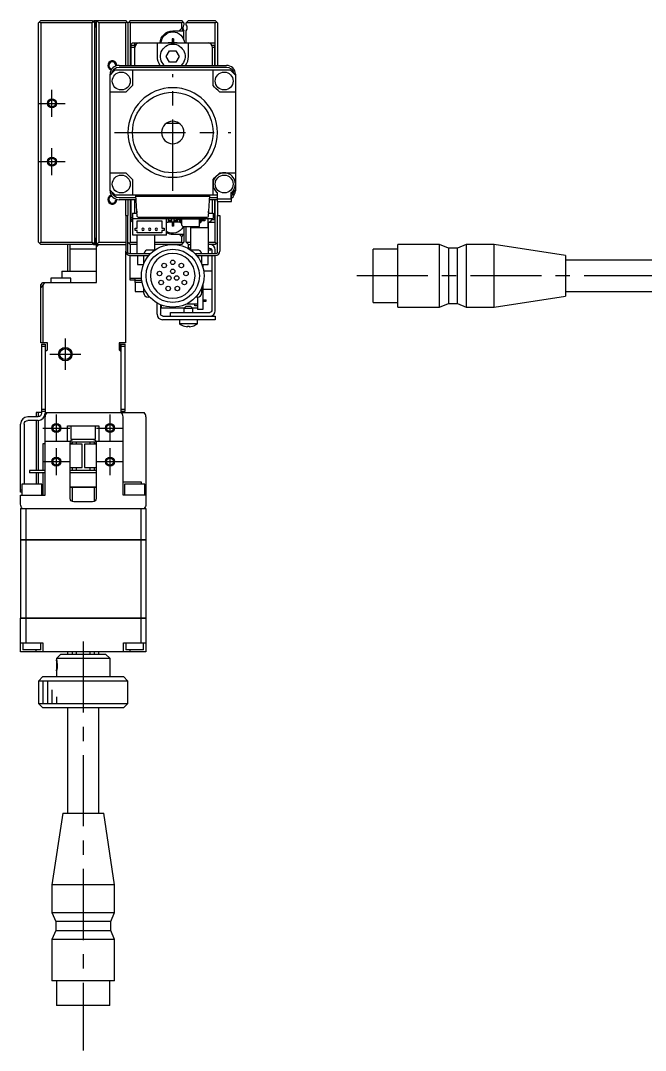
# Model space of a CAD drawing. Extents: x -1 to 668, y -8 to 398.
# Drawn here: x 351.1 to 490.7, y 79.5 to 309.5 of the extents above; entities that cross this region are included whole.
import ezdxf

# ---------------------------------------------------------------- set-up
doc = ezdxf.new("R2010")
doc.units = 0
doc.header["$LTSCALE"] = 0.5
doc.linetypes.add('CENTER', pattern=[50.8, 31.75, -6.35, 6.35, -6.35])
for name, color, linetype in [('MSM_CENTER', 1, 'CENTER'), ('MSM_CONTINUOUS', 7, 'CONTINUOUS'), ('MSM_NARROW', 5, 'CONTINUOUS')]:
    doc.layers.add(name, color=color, linetype=linetype)

msp = doc.modelspace()

# ---------------------------------------------------------------- linework, layer by layer
at = {"layer": 'MSM_CENTER'}
for p, q in [((385.05, 271.51), (385.05, 297.51)), ((358.05, 288.01), (358.05, 294.01)), ((355.05, 291.01), (361.05, 291.01)), ((372.05, 284.51), (398.05, 284.51)), ((358.05, 275.01), (358.05, 281.01)), ((355.05, 278.01), (361.05, 278.01)), ((569.03, 252.51), (424.03, 252.51)), ((361.05, 238.51), (361.05, 231.51)), ((357.55, 235.01), (364.55, 235.01)), ((359.05, 215.51), (359.05, 221.51)), ((371.05, 215.51), (371.05, 221.51)), ((356.05, 218.51), (362.05, 218.51)), ((368.05, 218.51), (374.05, 218.51)), ((359.05, 208.01), (359.05, 214.01)), ((371.05, 208.01), (371.05, 214.01)), ((356.05, 211.01), (362.05, 211.01)), ((368.05, 211.01), (374.05, 211.01)), ((365.05, 170.83), (365.05, 79.51))]:
    msp.add_line(p, q, dxfattribs=at)
at = {"layer": 'MSM_CONTINUOUS'}
for p, q in [((355.55, 309.51), (355.05, 309.01)), ((355.05, 260.01), (355.05, 309.01)), ((355.3, 309.26), (355.55, 309.01)), ((355.55, 309.51), (367.05, 309.51)), ((355.55, 309.01), (355.55, 260.01)), ((367.05, 309.01), (355.55, 309.01)), ((367.3, 309.26), (367.05, 309.51)), ((367.05, 309.01), (367.3, 309.26)), ((367.05, 260.01), (367.05, 309.01)), ((367.15, 309.41), (367.35, 309.41)), ((367.25, 309.41), (367.35, 309.51)), ((367.55, 309.01), (367.3, 309.26)), ((367.35, 309.51), (374.55, 309.51)), ((367.55, 309.01), (367.55, 260.01)), ((367.65, 308.41), (367.65, 309.11)), ((367.85, 309.51), (367.85, 308.11)), ((368.05, 251.01), (368.05, 309.51)), ((368.55, 309.01), (368.05, 309.51)), ((374.55, 309.01), (368.55, 309.01)), ((368.55, 309.01), (368.55, 260.01)), ((375.05, 309.01), (374.55, 309.51)), ((374.8, 309.26), (374.55, 309.01)), ((374.55, 299.51), (374.55, 309.01)), ((375.05, 309.01), (375.3, 309.26)), ((375.05, 309.01), (375.05, 299.51)), ((375.55, 309.51), (375.3, 309.26)), ((375.3, 309.26), (375.55, 309.01)), ((375.55, 309.51), (387.05, 309.51)), ((387.05, 309.01), (375.55, 309.01)), ((375.55, 309.01), (375.55, 299.51)), ((387.55, 309.01), (387.05, 309.51)), ((387.05, 309.01), (387.3, 309.26)), ((387.05, 307.81), (387.05, 309.01)), ((387.55, 309.01), (387.55, 308.57)), ((388.05, 309.01), (388.55, 309.51)), ((394.55, 309.01), (388.05, 309.01)), ((388.05, 308.57), (388.05, 309.01)), ((388.55, 309.51), (394.55, 309.51)), ((394.55, 309.51), (394.8, 309.26)), ((394.55, 309.01), (394.8, 309.26)), ((394.55, 299.51), (394.55, 309.01)), ((394.8, 309.26), (395.05, 309.01)), ((395.05, 309.01), (395.05, 299.51)), ((367.55, 308.11), (367.85, 308.11)), ((385.05, 307.21), (387.55, 307.21)), ((387.05, 307.81), (386.45, 307.21)), ((387.48, 307.21), (387.05, 307.81)), ((387.55, 305.12), (387.55, 307.25)), ((388.05, 304.51), (388.05, 307.25)), ((367.55, 305.01), (367.67, 305.01)), ((367.67, 264.01), (367.67, 305.01)), ((376.05, 304.51), (375.55, 304.01)), ((375.75, 299.51), (375.75, 304.01)), ((375.75, 304.01), (376.55, 304.01)), ((376.05, 304.51), (394.55, 304.51)), ((376.55, 303.51), (376.55, 304.51)), ((381.55, 304.51), (381.55, 301.51)), ((384.85, 304.55), (384.05, 304.55)), ((384.05, 304.51), (384.05, 304.55)), ((384.58, 304.55), (384.59, 304.51)), ((385.2, 305.41), (384.91, 305.41)), ((384.91, 305.41), (384.91, 304.61)), ((385.2, 304.88), (384.91, 304.88)), ((385.2, 305.41), (385.2, 304.61)), ((386.05, 304.55), (385.26, 304.55)), ((385.52, 304.55), (385.52, 304.51)), ((386.05, 304.51), (386.05, 304.55)), ((388.55, 301.51), (388.55, 304.51)), ((393.55, 304.31), (393.55, 304.51)), ((393.82, 304.01), (394.35, 304.01)), ((394.35, 304.01), (394.35, 299.51)), ((376.55, 303.51), (375.75, 303.51)), ((376.55, 299.51), (376.55, 303.51)), ((383.61, 301.51), (384.33, 302.76)), ((384.33, 300.26), (383.61, 301.51)), ((384.33, 302.76), (385.77, 302.76)), ((385.77, 302.76), (386.5, 301.51)), ((386.5, 301.51), (385.77, 300.26)), ((394.35, 303.51), (393.95, 303.51)), ((393.95, 299.51), (393.95, 303.51)), ((373.05, 299.51), (397.05, 299.51)), ((373.05, 299.13), (397.05, 299.13)), ((385.77, 300.26), (384.33, 300.26)), ((371.05, 271.51), (371.05, 297.51)), ((372.21, 298.51), (397.9, 298.51)), ((376.05, 298.51), (376.05, 295.01)), ((394.05, 295.01), (394.05, 298.51)), ((399.05, 297.51), (399.05, 271.51)), ((374.55, 293.51), (371.05, 293.51)), ((399.05, 293.51), (395.55, 293.51)), ((386.55, 286.51), (383.55, 286.51)), ((371.05, 275.51), (374.55, 275.51)), ((376.05, 274.01), (376.05, 270.51)), ((394.05, 270.51), (394.05, 274.01)), ((395.55, 275.51), (399.05, 275.51)), ((395.05, 270.51), (372.21, 270.51)), ((376.85, 269.89), (373.05, 269.89)), ((376.87, 269.51), (373.05, 269.51)), ((374.55, 266.01), (374.55, 269.51)), ((375.05, 269.51), (375.05, 266.01)), ((375.55, 269.51), (375.55, 260.01)), ((375.75, 265.01), (375.75, 269.51)), ((376.55, 266.51), (376.55, 269.51)), ((377.13, 265.79), (376.8, 270.51)), ((393.28, 270.21), (376.82, 270.21)), ((393.3, 270.51), (392.97, 265.79)), ((394.95, 269.51), (393.23, 269.51)), ((394.95, 269.89), (393.26, 269.89)), ((393.95, 266.51), (393.95, 269.51)), ((394.35, 269.51), (394.35, 265.01)), ((394.55, 260.01), (394.55, 269.51)), ((395.05, 270.21), (394.95, 270.21)), ((394.95, 270.21), (394.95, 269.11)), ((394.95, 269.11), (398.15, 269.11)), ((395.05, 269.61), (395.05, 271.01)), ((398.05, 269.61), (395.05, 269.61)), ((395.05, 269.11), (395.05, 266.01)), ((398.05, 271.01), (398.05, 269.61)), ((398.15, 270.21), (398.05, 270.21)), ((398.15, 269.11), (398.15, 270.21)), ((377.05, 266.93), (377.05, 266.51)), ((393.05, 266.51), (393.05, 266.93)), ((374.55, 266.01), (375.05, 266.01)), ((374.55, 266.01), (374.55, 258.01)), ((375.05, 257.71), (375.05, 266.01)), ((375.55, 265.01), (376.05, 264.51)), ((375.75, 265.51), (376.05, 265.51)), ((376.13, 265.01), (375.75, 265.01)), ((376.05, 266.51), (376.05, 265.31)), ((376.05, 266.51), (377.08, 266.51)), ((376.05, 265.31), (394.05, 265.31)), ((376.05, 264.51), (376.13, 264.51)), ((376.13, 261.61), (376.13, 265.31)), ((377.13, 264.81), (382.63, 264.81)), ((377.13, 263.16), (377.13, 264.81)), ((392.67, 265.51), (377.43, 265.51)), ((382.63, 264.81), (382.63, 263.16)), ((383.63, 261.61), (383.63, 265.31)), ((383.63, 264.51), (384.05, 264.51)), ((384.05, 265.31), (384.05, 264.51)), ((384.8, 264.88), (384.05, 264.88)), ((384.8, 264.76), (384.05, 264.76)), ((386.65, 264.51), (384.05, 264.51)), ((384.05, 264.46), (384.05, 264.51)), ((384.59, 264.51), (384.58, 264.46)), ((384.8, 265.31), (384.8, 264.51)), ((385.3, 265.31), (385.3, 264.51)), ((386.05, 264.88), (385.3, 264.88)), ((386.05, 264.76), (385.3, 264.76)), ((385.52, 264.51), (385.52, 264.46)), ((386, 265.08), (386, 265.31)), ((386, 265.08), (386.51, 265.08)), ((386.05, 265.08), (386.05, 264.51)), ((386.05, 264.46), (386.05, 264.51)), ((386.25, 265.08), (386.25, 265.31)), ((386.32, 265.08), (386.32, 265.31)), ((386.55, 265.31), (386.55, 265.31)), ((386.55, 265.07), (386.55, 264.51)), ((386.61, 264.88), (386.55, 264.88)), ((386.61, 264.76), (386.55, 264.76)), ((386.61, 264.98), (386.61, 264.65)), ((386.84, 264.65), (386.84, 264.98)), ((387.05, 264.88), (386.84, 264.88)), ((387.05, 264.76), (386.84, 264.76)), ((386.94, 264.55), (387.05, 264.55)), ((387.05, 263.85), (387.05, 265.11)), ((387.15, 265.21), (390.85, 265.21)), ((387.74, 265.31), (387.74, 265.21)), ((388.55, 265.31), (388.55, 265.21)), ((389.15, 265.31), (389.15, 265.21)), ((389.27, 265.31), (389.27, 265.21)), ((390.95, 265.11), (390.95, 263.53)), ((391.16, 264.76), (390.95, 264.76)), ((390.95, 264.55), (391.06, 264.55)), ((391.16, 264.65), (391.16, 264.98)), ((391.27, 265.31), (391.27, 265.22)), ((391.39, 264.98), (391.39, 264.65)), ((392.23, 264.76), (391.39, 264.76)), ((391.49, 265.08), (392, 265.08)), ((391.69, 265.31), (391.69, 265.08)), ((391.75, 265.31), (391.75, 265.08)), ((392, 265.31), (392, 265.08)), ((392.23, 265.31), (392.23, 264.76)), ((392.95, 263.31), (392.95, 265.31)), ((393.02, 266.51), (394.05, 266.51)), ((393.05, 264.51), (394.55, 264.51)), ((393.05, 257.51), (393.05, 264.51)), ((393.55, 264.51), (393.55, 264.71)), ((394.35, 265.01), (393.82, 265.01)), ((394.05, 266.51), (394.05, 265.31)), ((394.05, 265.51), (394.35, 265.51)), ((395.05, 266.01), (395.55, 266.01)), ((395.05, 257.71), (395.05, 266.01)), ((395.55, 266.01), (395.55, 258.01)), ((367.55, 264.01), (367.67, 264.01)), ((376.63, 263.16), (377.13, 263.16)), ((376.63, 262.66), (376.63, 263.16)), ((377.13, 262.66), (376.63, 262.66)), ((377.13, 262.11), (377.13, 262.66)), ((382.63, 263.16), (383.13, 263.16)), ((382.63, 262.66), (382.63, 262.11)), ((383.13, 262.66), (382.63, 262.66)), ((383.13, 263.16), (383.13, 262.66)), ((384.85, 264.46), (384.05, 264.46)), ((384.91, 264.4), (384.91, 263.61)), ((384.91, 264.14), (385.2, 264.14)), ((385.2, 263.61), (384.91, 263.61)), ((385.2, 264.4), (385.2, 263.61)), ((386.05, 264.46), (385.26, 264.46)), ((386.94, 264.32), (387.05, 264.32)), ((387.41, 263.46), (387.08, 263.78)), ((390.85, 263.43), (387.48, 263.43)), ((387.55, 263.43), (387.55, 260.01)), ((388.05, 260.01), (388.05, 263.43)), ((389.05, 263.43), (389.05, 258.26)), ((389.15, 263.43), (389.15, 263.31)), ((389.15, 263.31), (392.95, 263.31)), ((390.95, 264.32), (391.06, 264.32)), ((355.05, 260.01), (355.55, 259.51)), ((355.55, 260.01), (355.3, 259.76)), ((355.55, 260.01), (367.05, 260.01)), ((367.3, 259.76), (367.05, 260.01)), ((367.3, 259.76), (367.55, 260.01)), ((367.55, 260.91), (367.85, 260.91)), ((367.65, 259.91), (367.65, 260.61)), ((367.85, 259.51), (367.85, 260.91)), ((368.05, 259.51), (368.55, 260.01)), ((368.55, 260.01), (374.55, 260.01)), ((375.3, 259.76), (375.05, 260.01)), ((375.55, 260.01), (375.3, 259.76)), ((375.55, 260.01), (377.05, 260.01)), ((383.63, 261.61), (376.13, 261.61)), ((377.05, 261.61), (377.05, 257.51)), ((382.63, 262.11), (377.13, 262.11)), ((381.05, 258.26), (381.05, 261.61)), ((381.05, 260.01), (387.05, 260.01)), ((385.05, 261.81), (387.55, 261.81)), ((386.45, 261.81), (387.05, 261.21)), ((387.05, 261.21), (387.48, 261.81)), ((387.05, 260.01), (387.05, 261.21)), ((387.05, 259.51), (387.55, 260.01)), ((387.3, 259.76), (387.05, 260.01)), ((388.05, 260.01), (389.05, 260.01)), ((388.55, 259.51), (388.05, 260.01)), ((393.05, 260.01), (394.55, 260.01)), ((394.8, 259.76), (394.55, 260.01)), ((395.05, 260.01), (394.8, 259.76)), ((367.05, 259.51), (355.55, 259.51)), ((361.55, 259.51), (361.55, 253.51)), ((362.05, 259.51), (362.05, 253.51)), ((362.05, 258.51), (368.05, 258.51)), ((367.05, 259.51), (367.3, 259.76)), ((367.35, 259.61), (367.15, 259.61)), ((367.35, 259.51), (367.25, 259.61)), ((367.35, 259.51), (374.55, 259.51)), ((368.05, 259.01), (368.55, 259.51)), ((374.55, 237.51), (374.55, 258.01)), ((375.3, 259.76), (375.55, 259.51)), ((377.05, 259.51), (375.55, 259.51)), ((375.55, 259.51), (375.55, 257.51)), ((381.06, 258.26), (379.55, 258.26)), ((387.05, 259.51), (381.05, 259.51)), ((388.55, 258.71), (388.55, 259.51)), ((388.55, 259.51), (389.05, 259.51)), ((389.05, 258.71), (388.55, 258.71)), ((390.55, 258.26), (389.04, 258.26)), ((394.55, 259.51), (393.05, 259.51)), ((393.05, 258.71), (393.35, 258.71)), ((393.55, 258.21), (393.05, 258.21)), ((393.55, 258.21), (393.55, 258.66)), ((393.75, 258.31), (393.75, 257.51)), ((394.8, 259.76), (394.55, 259.51)), ((394.55, 257.51), (394.55, 258.31)), ((429.84, 246.56), (429.84, 258.46)), ((435.34, 258.46), (429.84, 258.46)), ((435.34, 245.51), (435.34, 259.51)), ((444.64, 259.51), (435.34, 259.51)), ((444.64, 245.51), (444.64, 259.51)), ((446.64, 258.66), (444.64, 259.51)), ((446.64, 258.66), (446.64, 246.36)), ((448.64, 258.66), (446.64, 258.66)), ((450.64, 259.51), (448.64, 258.66)), ((448.64, 246.36), (448.64, 258.66)), ((450.64, 259.51), (450.64, 245.51)), ((456.84, 259.51), (450.64, 259.51)), ((456.84, 245.51), (456.84, 259.51)), ((472.84, 257.08), (456.84, 259.51)), ((375.25, 257.51), (380.15, 257.51)), ((375.55, 251.51), (375.55, 257.01)), ((375.55, 257.01), (379.69, 257.01)), ((377.15, 257.01), (377.15, 255.01)), ((378.55, 257.01), (378.55, 255.11)), ((379.55, 256.84), (379.55, 257.01)), ((389.95, 257.51), (394.85, 257.51)), ((390.41, 257.01), (394.55, 257.01)), ((390.55, 257.01), (390.55, 256.84)), ((391.55, 255.11), (391.55, 257.01)), ((392.95, 255.01), (392.95, 257.01)), ((393.75, 257.01), (393.75, 244.71)), ((394.55, 244.71), (394.55, 257.01)), ((472.84, 257.08), (472.84, 247.94)), ((520.84, 256.01), (472.84, 256.01)), ((360.3, 253.51), (368.05, 253.51)), ((360.3, 253.51), (360.3, 252.01)), ((377.15, 255.01), (378.51, 255.01)), ((391.59, 255.01), (392.95, 255.01)), ((391.75, 255.01), (391.75, 254.54)), ((393.75, 253.51), (391.98, 253.51)), ((355.55, 250.51), (356.05, 251.01)), ((356.05, 251.01), (368.05, 251.01)), ((356.36, 251.01), (356.05, 250.4)), ((362.3, 252.01), (357.8, 252.01)), ((357.8, 252.01), (357.8, 251.01)), ((362.3, 251.01), (362.3, 252.01)), ((375.55, 252.01), (378.07, 252.01)), ((376.55, 251.51), (375.55, 251.51)), ((376.55, 252.01), (376.55, 251.01)), ((376.55, 251.51), (378.12, 251.51)), ((378.21, 251.01), (376.55, 251.01)), ((376.65, 251.01), (376.65, 249.01)), ((355.55, 237.51), (355.55, 250.51)), ((356.05, 250.4), (355.55, 249.9)), ((356.05, 250.4), (356.05, 237.51)), ((376.65, 249.01), (378.55, 249.01)), ((378.55, 249.91), (378.55, 248.76)), ((391.55, 248.76), (391.55, 249.91)), ((391.75, 250.48), (391.75, 245.01)), ((391.75, 249.51), (393.75, 249.51)), ((472.84, 249.01), (520.84, 249.01)), ((379.91, 247.76), (379.55, 247.76)), ((381.55, 243.91), (381.55, 246.45)), ((388.2, 246.26), (390.55, 246.26)), ((390, 245.8), (390, 246.26)), ((390.55, 247.76), (390.19, 247.76)), ((390.55, 247.76), (390.55, 245.01)), ((391.75, 247.13), (392.55, 247.13)), ((391.75, 246.88), (392.55, 246.88)), ((392.55, 246.88), (392.55, 247.13)), ((429.84, 246.56), (435.34, 246.56)), ((444.64, 245.51), (446.64, 246.36)), ((446.64, 246.36), (448.64, 246.36)), ((448.64, 246.36), (450.64, 245.51)), ((456.84, 245.51), (472.84, 247.94)), ((382.35, 246.05), (382.35, 244.01)), ((382.55, 245.26), (382.55, 245.97)), ((387.6, 245.26), (382.55, 245.26)), ((384.55, 244.31), (393.35, 244.31)), ((384.55, 243.51), (384.55, 244.31)), ((387.75, 245.41), (387.55, 245.21)), ((389.55, 245.21), (387.55, 245.21)), ((387.55, 245.21), (387.55, 244.31)), ((388.05, 245.71), (387.75, 245.41)), ((388.05, 245.71), (389.05, 245.71)), ((389.35, 245.41), (389.05, 245.71)), ((389.55, 245.21), (389.35, 245.41)), ((390.55, 245.26), (389.5, 245.26)), ((389.55, 244.31), (389.55, 245.21)), ((390.55, 245.8), (390, 245.8)), ((391.75, 245.01), (390.55, 245.01)), ((435.34, 245.51), (444.64, 245.51)), ((450.64, 245.51), (456.84, 245.51)), ((394.55, 242.71), (382.75, 242.71)), ((382.85, 243.51), (394.55, 243.51)), ((386.55, 242.71), (386.55, 241.81)), ((390.55, 241.81), (386.55, 241.81)), ((390.55, 241.81), (390.55, 242.71)), ((394.55, 243.51), (394.55, 242.71)), ((387.66, 241.23), (387.67, 241.24)), ((388.37, 241.24), (388.73, 241.24)), ((388.37, 241.12), (388.37, 241.24)), ((388.73, 241.24), (388.73, 241.12)), ((389.44, 241.24), (389.44, 241.23)), ((357.05, 237.51), (355.55, 237.51)), ((355.75, 237.21), (356.55, 237.21)), ((355.75, 237.21), (355.75, 221.81)), ((356.55, 237.21), (356.55, 221.81)), ((357.05, 236.01), (357.05, 237.51)), ((374.55, 237.51), (373.05, 237.51)), ((373.05, 237.51), (373.05, 236.01)), ((373.3, 235.76), (373.3, 237.51)), ((373.55, 237.21), (374.35, 237.21)), ((373.55, 222.01), (373.55, 237.21)), ((374.35, 237.21), (374.35, 222.21)), ((356.55, 236.71), (355.75, 236.71)), ((357.05, 236.01), (356.55, 235.51)), ((373.55, 235.51), (373.05, 236.01)), ((374.35, 236.71), (373.55, 236.71)), ((354.95, 221.01), (352.65, 221.01)), ((355.75, 222.01), (354.55, 222.01)), ((354.55, 222.01), (354.55, 221.01)), ((355.05, 221.02), (355.05, 222.01)), ((355.75, 222.71), (356.55, 222.71)), ((356.55, 222.21), (355.75, 222.21)), ((356.55, 222.01), (373.55, 222.01)), ((356.55, 203.51), (356.55, 221.01)), ((373.55, 222.71), (374.35, 222.71)), ((374.35, 222.21), (373.55, 222.21)), ((373.57, 222.01), (378.67, 222.01)), ((373.95, 203.51), (373.95, 221.01)), ((379.05, 221.01), (379.05, 201.51)), ((351.05, 204.21), (351.05, 219.41)), ((351.85, 219.41), (351.85, 206.01)), ((354.95, 220.21), (352.65, 220.21)), ((354.55, 220.21), (354.55, 209.01)), ((355.05, 209.01), (355.05, 220.21)), ((361.55, 215.51), (361.55, 219.01)), ((361.55, 219.01), (368.55, 219.01)), ((362.3, 219.01), (362.3, 216.01)), ((367.8, 216.01), (367.8, 219.01)), ((368.55, 219.01), (368.55, 215.51)), ((356.55, 215.01), (356.05, 215.01)), ((356.05, 215.01), (356.05, 209.01)), ((362.18, 215.51), (356.55, 215.51)), ((362.15, 202.81), (362.15, 215.21)), ((362.55, 215.01), (362.15, 215.01)), ((364.8, 214.91), (362.15, 214.91)), ((362.18, 215.51), (362.18, 215.42)), ((362.18, 215.42), (362.21, 215.5)), ((362.18, 215.41), (367.93, 215.41)), ((362.3, 216.01), (367.8, 216.01)), ((362.55, 215.41), (362.55, 214.91)), ((363.55, 214.91), (363.55, 215.41)), ((364.8, 209.71), (364.8, 214.91)), ((367.95, 214.91), (365.3, 214.91)), ((365.3, 214.91), (365.3, 209.71)), ((366.55, 215.41), (366.55, 214.91)), ((367.55, 214.91), (367.55, 215.41)), ((367.95, 215.01), (367.55, 215.01)), ((367.9, 215.5), (367.92, 215.42)), ((373.95, 215.51), (367.92, 215.51)), ((367.92, 215.51), (367.92, 215.42)), ((367.95, 215.21), (367.95, 202.81)), ((362.15, 209.71), (364.8, 209.71)), ((362.55, 209.71), (362.55, 209.01)), ((363.55, 209.01), (363.55, 209.71)), ((365.3, 209.71), (367.95, 209.71)), ((366.55, 209.71), (366.55, 209.01)), ((367.55, 209.01), (367.55, 209.71)), ((356.55, 209.01), (353.05, 209.01)), ((353.05, 209.01), (353.05, 208.51)), ((356.55, 208.51), (353.05, 208.51)), ((354.55, 208.51), (354.55, 206.01)), ((355.05, 206.01), (355.05, 208.51)), ((356.05, 208.51), (356.05, 203.51)), ((367.95, 209.01), (362.15, 209.01)), ((367.95, 208.51), (362.15, 208.51)), ((351.05, 204.71), (351.3, 204.71)), ((355.8, 206.01), (351.3, 206.01)), ((351.3, 206.01), (351.3, 203.51)), ((355.8, 203.51), (355.8, 206.01)), ((362.15, 205.41), (367.95, 205.41)), ((367.95, 205.21), (362.15, 205.21)), ((362.55, 205.21), (362.55, 202.12)), ((367.55, 202.12), (367.55, 205.21)), ((373.95, 206.51), (378, 206.51)), ((378.8, 206.01), (374.3, 206.01)), ((374.3, 206.01), (374.3, 203.51)), ((378, 206.51), (378, 206.01)), ((378.8, 203.51), (378.8, 206.01)), ((351.3, 204.21), (351.05, 204.21)), ((351.05, 203.51), (356.55, 203.51)), ((351.05, 201.51), (351.05, 203.51)), ((379.05, 203.51), (373.95, 203.51)), ((351.05, 200.51), (351.05, 193.52)), ((351.05, 200.51), (379.05, 200.51)), ((352.21, 200.51), (352.21, 193.52)), ((367.15, 202.01), (362.95, 202.01)), ((377.9, 200.51), (377.9, 193.52)), ((379.05, 200.51), (379.05, 193.52)), ((351.05, 193.52), (379.05, 193.52)), ((379.05, 193.51), (351.05, 193.51)), ((351.05, 193.51), (351.05, 176.02)), ((351.06, 193.51), (351.06, 193.52)), ((352.21, 193.51), (352.21, 193.52)), ((352.21, 193.51), (352.21, 176.02)), ((377.89, 193.51), (377.89, 193.52)), ((377.9, 193.51), (377.9, 176.02)), ((379.04, 193.51), (379.04, 193.52)), ((379.05, 193.51), (379.05, 176.02)), ((351.05, 176.02), (379.05, 176.02)), ((351.05, 168.51), (351.05, 176.01)), ((379.05, 176.01), (351.05, 176.01)), ((351.06, 176.01), (351.06, 176.02)), ((352.21, 176.01), (352.21, 176.02)), ((352.21, 176.01), (352.21, 170.51)), ((377.89, 176.01), (377.89, 176.02)), ((377.9, 176.01), (377.9, 170.51)), ((379.04, 176.01), (379.04, 176.02)), ((379.05, 176.01), (379.05, 168.51)), ((351.05, 170.51), (356.05, 170.51)), ((351.55, 170.51), (351.55, 169.01)), ((355.55, 169.01), (355.55, 170.51)), ((356.05, 170.51), (356.05, 168.51)), ((374.05, 168.51), (374.05, 170.51)), ((374.05, 170.51), (379.05, 170.51)), ((374.55, 170.51), (374.55, 169.01)), ((378.55, 169.01), (378.55, 170.51)), ((379.05, 168.51), (351.05, 168.51)), ((355.55, 169.01), (351.55, 169.01)), ((354.55, 168.51), (354.55, 169.01)), ((359.05, 167.01), (360.05, 168.01)), ((360.05, 168.01), (370.05, 168.01)), ((361.55, 168.51), (361.55, 168.01)), ((362.55, 168.51), (362.55, 168.01)), ((363.55, 168.01), (363.55, 168.51)), ((366.55, 168.51), (366.55, 168.01)), ((367.55, 168.01), (367.55, 168.51)), ((368.55, 168.01), (368.55, 168.51)), ((370.05, 168.01), (371.05, 167.01)), ((378.55, 169.01), (374.55, 169.01)), ((375.55, 168.51), (375.55, 169.01)), ((371.05, 167.01), (359.05, 167.01)), ((371.05, 163.01), (371.05, 167.01)), ((359.05, 164.01), (359.05, 163.01)), ((356.05, 163.01), (355.05, 162.01)), ((375.05, 162.01), (355.05, 162.01)), ((355.05, 162.01), (355.05, 157.01)), ((356.05, 163.01), (374.05, 163.01)), ((375.05, 162.01), (374.05, 163.01)), ((375.05, 157.01), (375.05, 162.01)), ((355.05, 157.01), (375.05, 157.01)), ((355.05, 157.01), (356.05, 156.01)), ((374.05, 156.01), (375.05, 157.01)), ((374.05, 156.01), (356.05, 156.01)), ((361.55, 156.01), (361.55, 132.51)), ((368.55, 132.51), (368.55, 156.01)), ((360.48, 132.51), (358.05, 116.51)), ((360.48, 132.51), (369.62, 132.51)), ((372.05, 116.51), (369.62, 132.51)), ((372.05, 116.51), (358.05, 116.51)), ((358.05, 116.51), (358.05, 110.31)), ((372.05, 110.31), (372.05, 116.51)), ((358.05, 110.31), (372.05, 110.31)), ((358.05, 110.31), (358.9, 108.31)), ((371.2, 108.31), (358.9, 108.31)), ((358.9, 108.31), (358.9, 106.31)), ((371.2, 108.31), (372.05, 110.31)), ((371.2, 106.31), (371.2, 108.31)), ((358.9, 106.31), (358.05, 104.31)), ((358.9, 106.31), (371.2, 106.31)), ((372.05, 104.31), (371.2, 106.31)), ((372.05, 104.31), (358.05, 104.31)), ((358.05, 104.31), (358.05, 95.01)), ((372.05, 95.01), (372.05, 104.31)), ((372.05, 95.01), (358.05, 95.01)), ((359.1, 95.01), (359.1, 89.51)), ((371, 89.51), (371, 95.01)), ((371, 89.51), (359.1, 89.51))]:
    msp.add_line(p, q, dxfattribs=at)
at = {"layer": 'MSM_CONTINUOUS', "extrusion": (0, 0, -1)}
for p, q in [((362.21, 215.51), (362.22, 215.54)), ((362.21, 215.5), (362.21, 215.51)), ((362.22, 215.54), (362.24, 215.57)), ((362.24, 215.57), (362.25, 215.59)), ((362.25, 215.59), (362.27, 215.62)), ((362.27, 215.62), (362.28, 215.64)), ((362.28, 215.64), (362.3, 215.68)), ((362.3, 215.68), (362.33, 215.71)), ((362.33, 215.71), (362.35, 215.74)), ((362.35, 215.74), (362.38, 215.77)), ((362.38, 215.77), (362.42, 215.8)), ((362.42, 215.8), (362.46, 215.84)), ((362.46, 215.84), (362.5, 215.87)), ((362.5, 215.87), (362.54, 215.89)), ((362.54, 215.89), (362.59, 215.92)), ((362.59, 215.92), (362.63, 215.94)), ((362.63, 215.94), (362.68, 215.96)), ((362.68, 215.96), (362.73, 215.98)), ((362.73, 215.98), (362.78, 215.99)), ((362.78, 215.99), (362.82, 216)), ((362.82, 216), (362.87, 216)), ((362.87, 216), (362.91, 216.01)), ((362.91, 216.01), (362.95, 216.01)), ((367.15, 216.01), (367.21, 216.01)), ((367.21, 216.01), (367.26, 216)), ((367.26, 216), (367.31, 215.99)), ((367.31, 215.99), (367.36, 215.98)), ((367.36, 215.98), (367.41, 215.97)), ((367.41, 215.97), (367.46, 215.95)), ((367.46, 215.95), (367.51, 215.93)), ((367.51, 215.93), (367.55, 215.9)), ((367.55, 215.9), (367.6, 215.87)), ((367.6, 215.87), (367.63, 215.85)), ((367.63, 215.85), (367.67, 215.82)), ((367.67, 215.82), (367.7, 215.79)), ((367.7, 215.79), (367.73, 215.76)), ((367.73, 215.76), (367.75, 215.74)), ((367.75, 215.74), (367.78, 215.71)), ((367.78, 215.71), (367.8, 215.67)), ((367.8, 215.67), (367.83, 215.64)), ((367.83, 215.64), (367.85, 215.6)), ((367.85, 215.6), (367.87, 215.57)), ((367.87, 215.57), (367.88, 215.54)), ((367.88, 215.54), (367.89, 215.51)), ((367.89, 215.51), (367.9, 215.5))]:
    msp.add_line(p, q, dxfattribs=at)
at = {"layer": 'MSM_CONTINUOUS'}
for centre, radius in [((373.55, 296.01), 2), ((396.55, 296.01), 2), ((385.05, 284.51), 9), ((358.05, 291.01), 0.783), ((358.05, 278.01), 0.783), ((373.55, 273.01), 2), ((396.55, 273.01), 2), ((385.05, 252.51), 7), ((385.05, 252.51), 5.95), ((383.12, 254.81), 0.5), ((385.05, 255.51), 0.5), ((386.98, 254.81), 0.5), ((382.1, 253.03), 0.5), ((385.05, 253.51), 0.5), ((388.01, 253.03), 0.5), ((382.45, 251.01), 0.5), ((384.19, 252.01), 0.5), ((385.92, 252.01), 0.5), ((387.65, 251.01), 0.5), ((384.03, 249.69), 0.5), ((386.08, 249.69), 0.5), ((361.05, 235.01), 1.23), ((359.05, 218.51), 0.783), ((371.05, 218.51), 0.783), ((359.05, 211.01), 0.783), ((371.05, 211.01), 0.783)]:
    msp.add_circle(centre, radius, dxfattribs=at)
at = {"layer": 'MSM_CONTINUOUS', "extrusion": (0, 0, -1)}
for centre, radius in [((-385.05, 284.51), 10), ((-385.05, 284.51), 2.5), ((-378.38, 262.91), 0.25), ((-379.88, 262.91), 0.25), ((-381.38, 262.91), 0.25), ((-385.05, 252.51), 5)]:
    msp.add_circle(centre, radius, dxfattribs=at)
at = {"layer": 'MSM_CONTINUOUS'}
for centre, radius, start, end in [((367.35, 309.11), 0.3, 0, 90), ((367.35, 308.41), 0.3, 311.8103, 0), ((388.3, 307.91), 1, 138.5904, 221.4096), ((387.3, 307.91), 1, 318.5904, 41.4096), ((377.55, 303.51), 1, 90, 180), ((392.95, 303.51), 1, 0, 90), ((385.05, 301.51), 3.5, 180, 214.8499), ((385.05, 301.51), 3.5, 325.1501, 0), ((371.55, 299.51), 0.783, 0, 251.8239), ((373.05, 297.51), 2, 90, 180), ((397.05, 297.51), 2, 0, 90), ((396.55, 273.01), 2.5, 306.8699, 233.1301), ((373.05, 271.51), 2, 180, 270), ((397.05, 271.51), 2, 303.367, 0), ((371.55, 269.51), 0.783, 108.1761, 0), ((386.51, 264.98), 0.33, 0, 90), ((386.94, 264.65), 0.33, 180, 270), ((387.15, 265.11), 0.1, 90, 180), ((390.85, 265.11), 0.1, 0, 90), ((391.06, 264.65), 0.33, 270, 0), ((391.49, 264.98), 0.33, 90, 180), ((392.95, 265.51), 1, 270, 348.463), ((387.15, 263.85), 0.1, 180, 225), ((387.48, 263.53), 0.1, 225, 270), ((390.85, 263.53), 0.1, 270, 0), ((367.35, 259.91), 0.3, 270, 0), ((367.35, 260.61), 0.3, 0, 48.1897), ((385.05, 264.61), 2.8, 239.4075, 270), ((375.55, 258.01), 1, 180, 270), ((379.55, 257.26), 1, 90, 165.5225), ((390.55, 257.26), 1, 14.4775, 90), ((393.35, 258.31), 1.2, 0, 90), ((394.55, 258.01), 1, 270, 0), ((379.55, 248.76), 1, 180, 270), ((390.55, 248.76), 1, 270, 0), ((382.75, 243.91), 1.2, 180, 270), ((393.35, 244.71), 1.2, 270, 0), ((388.55, 244.31), 3.2, 231.3178, 253.8775), ((388.55, 244.31), 3.2, 286.1225, 308.6822), ((388.55, 244.31), 3.19, 253.8933, 266.7703), ((388.55, 244.31), 3.19, 273.2297, 286.1067), ((352.65, 219.41), 1.6, 90, 180), ((354.95, 221.81), 1.6, 270, 0), ((358.05, 221.01), 1.5, 138.1897, 180), ((372.45, 221.01), 1.5, 0, 41.8103), ((377.55, 221.01), 1.5, 0, 41.8103), ((353.18, 165.51), 6, 347.9767, 12.0233)]:
    msp.add_arc(centre, radius, start, end, dxfattribs=at)
at = {"layer": 'MSM_CONTINUOUS', "extrusion": (0, 0, -1)}
for centre, radius, start, end in [((-385.05, 304.41), 2.8, 2.0467, 90), ((-385.05, 304.41), 2.6, 2.2042, 177.7958), ((-385.05, 301.51), 2.75, 313.3418, 226.6582), ((-384.85, 304.61), 0.06, 180, 270), ((-385.26, 304.61), 0.06, 270, 0), ((-373.05, 297.51), 1.62, 9.7265, 90), ((-397.05, 297.51), 1.62, 90, 170.2735), ((-385.05, 284.51), 19, 42.5369, 47.4631), ((-385.05, 284.51), 19, 132.5369, 137.4631), ((-361.89, 307.67), 19, 221.7998, 228.2002), ((-408.22, 307.67), 19, 311.7998, 318.2002), ((-361.89, 261.34), 19, 131.7998, 138.2002), ((-408.22, 261.34), 19, 41.7998, 48.2002), ((-385.05, 284.51), 19, 312.5369, 317.4631), ((-385.05, 284.51), 19, 222.5369, 226.8264), ((-373.05, 271.51), 1.62, 270, 350.2735), ((-397.05, 271.51), 1.62, 189.7265, 231.8273), ((-377.43, 265.81), 0.3, 270, 356), ((-386.51, 264.98), 0.1, 90, 180), ((-386.94, 264.65), 0.1, 270, 0), ((-391.06, 264.65), 0.1, 180, 270), ((-391.49, 264.98), 0.1, 0, 90), ((-392.67, 265.81), 0.3, 184, 270), ((-385.05, 264.61), 2.6, 205.911, 303.2352), ((-384.85, 264.4), 0.06, 90, 180), ((-385.26, 264.4), 0.06, 0, 90), ((-375.25, 257.71), 0.2, 270, 0), ((-393.35, 258.31), 0.4, 90, 180), ((-394.85, 257.71), 0.2, 180, 270), ((-382.85, 244.01), 0.5, 270, 0), ((-393.35, 244.71), 0.4, 180, 270), ((-354.95, 221.81), 0.8, 180, 270), ((-352.65, 219.41), 0.8, 0, 90), ((-362.95, 215.21), 0.8, 0, 15.1266), ((-367.15, 215.21), 0.8, 164.8734, 180), ((-362.95, 202.81), 0.8, 270, 0), ((-367.15, 202.81), 0.8, 180, 270), ((-352.55, 201.51), 1.5, 318.1897, 0), ((-377.55, 201.51), 1.5, 180, 221.8103)]:
    msp.add_arc(centre, radius, start, end, dxfattribs=at)
at = {"layer": 'MSM_NARROW'}
for p, q in [((359.11, 164.25), (359.05, 164.01)), ((356.05, 162.01), (356.05, 157.01)), ((357.05, 162.01), (357.05, 157.01)), ((358.05, 160.01), (358.05, 157.01)), ((359.05, 158.51), (359.05, 157.01))]:
    msp.add_line(p, q, dxfattribs=at)
for centre, radius in [((358.05, 291.01), 1), ((358.05, 278.01), 1), ((361.05, 235.01), 1.5), ((359.05, 218.51), 1), ((371.05, 218.51), 1), ((359.05, 211.01), 1), ((371.05, 211.01), 1)]:
    msp.add_circle(centre, radius, dxfattribs=at)
for centre, start, end in [((371.55, 299.51), 356.3283, 245.7049), ((371.55, 269.51), 114.2951, 3.6717)]:
    msp.add_arc(centre, 1, start, end, dxfattribs=at)
at = {"layer": 'MSM_NARROW', "extrusion": (0, 0, -1)}
msp.add_arc((-353.26, 165.51), 5.98, 165.5018, 192.2112, dxfattribs=at)

doc.saveas('drawing.dxf')
